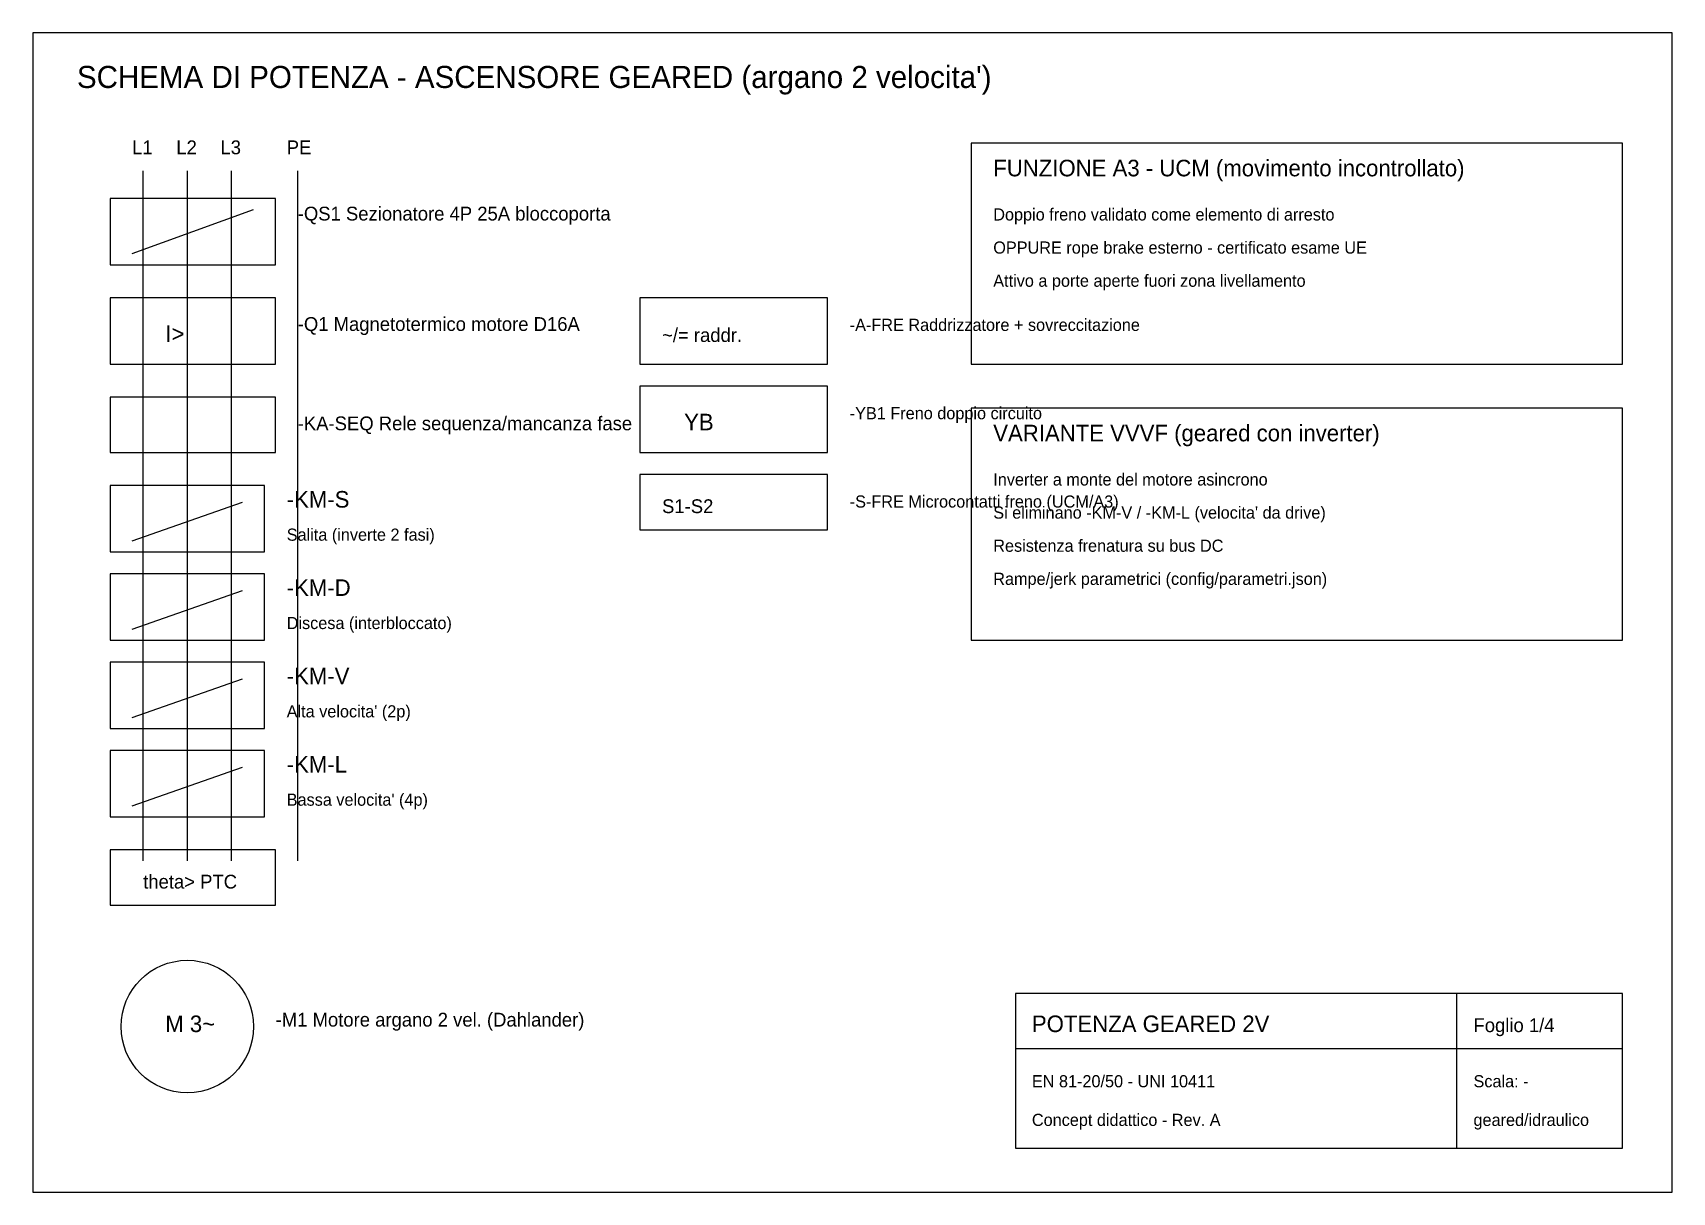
# Model space of a CAD drawing. Header units: metres. Extents: x 0 to 297, y 0 to 210.
import ezdxf

# ---------------------------------------------------------------- set-up
doc = ezdxf.new("R2010")
doc.units = ezdxf.units.M
for name, color, linetype in [('CARTIGLIO', 3, 'CONTINUOUS'), ('COMP', 4, 'CONTINUOUS'), ('CORNICE', 7, 'CONTINUOUS'), ('POTENZA', 1, 'CONTINUOUS'), ('SICUREZZA', 2, 'CONTINUOUS'), ('TESTO', 7, 'CONTINUOUS')]:
    doc.layers.add(name, color=color, linetype=linetype)

msp = doc.modelspace()

# ---------------------------------------------------------------- linework, layer by layer
at = {"layer": 'CARTIGLIO'}
for p, q in [((288, 36), (178, 36)), ((178, 36), (178, 8)), ((258, 8), (258, 36)), ((288, 8), (288, 36)), ((178, 26), (288, 26)), ((178, 8), (288, 8))]:
    msp.add_line(p, q, dxfattribs=at)
at = {"layer": 'COMP'}
for p, q in [((144, 162), (110, 162)), ((110, 162), (110, 150)), ((144, 150), (144, 162)), ((110, 150), (144, 150)), ((144, 146), (110, 146)), ((110, 146), (110, 134)), ((144, 134), (144, 146)), ((288, 142), (170, 142)), ((170, 142), (170, 100)), ((288, 100), (288, 142)), ((110, 134), (144, 134)), ((144, 130), (110, 130)), ((110, 130), (110, 120)), ((144, 120), (144, 130)), ((110, 120), (144, 120)), ((170, 100), (288, 100))]:
    msp.add_line(p, q, dxfattribs=at)
at = {"layer": 'CORNICE'}
for p, q in [((297, 210), (0, 210)), ((0, 210), (0, 0)), ((297, 0), (297, 210)), ((0, 0), (297, 0))]:
    msp.add_line(p, q, dxfattribs=at)
at = {"layer": 'POTENZA'}
for p, q in [((20, 60), (20, 185)), ((28, 60), (28, 185)), ((36, 60), (36, 185)), ((48, 60), (48, 185)), ((44, 180), (14, 180)), ((14, 180), (14, 168)), ((44, 168), (44, 180)), ((18, 170), (40, 178)), ((14, 168), (44, 168)), ((44, 162), (14, 162)), ((14, 162), (14, 150)), ((44, 150), (44, 162)), ((14, 150), (44, 150)), ((44, 144), (14, 144)), ((14, 144), (14, 134)), ((44, 134), (44, 144)), ((14, 134), (44, 134)), ((42, 128), (14, 128)), ((14, 128), (14, 116)), ((42, 116), (42, 128)), ((18, 118), (38, 125)), ((14, 116), (42, 116)), ((42, 112), (14, 112)), ((14, 112), (14, 100)), ((42, 100), (42, 112)), ((18, 102), (38, 109)), ((14, 100), (42, 100)), ((42, 96), (14, 96)), ((14, 96), (14, 84)), ((42, 84), (42, 96)), ((18, 86), (38, 93)), ((14, 84), (42, 84)), ((42, 80), (14, 80)), ((14, 80), (14, 68)), ((42, 68), (42, 80)), ((18, 70), (38, 77)), ((14, 68), (42, 68)), ((44, 62), (14, 62)), ((14, 62), (14, 52)), ((44, 52), (44, 62)), ((14, 52), (44, 52))]:
    msp.add_line(p, q, dxfattribs=at)
msp.add_circle((28, 30), 12, dxfattribs=at)
at = {"layer": 'SICUREZZA'}
for p, q in [((288, 190), (170, 190)), ((170, 190), (170, 150)), ((288, 150), (288, 190)), ((170, 150), (288, 150))]:
    msp.add_line(p, q, dxfattribs=at)

# ---------------------------------------------------------------- texts
at = {"layer": 'CARTIGLIO'}
msp.add_text('POTENZA GEARED 2V', height=3, dxfattribs=at).set_placement((181, 29))
at = {"layer": 'SICUREZZA'}
msp.add_text('FUNZIONE A3 - UCM (movimento incontrollato)', height=3, dxfattribs=at).set_placement((174, 184))
at = {"layer": 'TESTO'}
for s, height, p in [("SCHEMA DI POTENZA - ASCENSORE GEARED (argano 2 velocita')", 4, (8, 200)), ('L1', 2.5, (18, 188)), ('L2', 2.5, (26, 188)), ('L3', 2.5, (34, 188)), ('PE', 2.5, (46, 188)), ('-QS1 Sezionatore 4P 25A bloccoporta', 2.5, (48, 176)), ('Doppio freno validato come elemento di arresto', 2.2, (174, 176)), ('OPPURE rope brake esterno - certificato esame UE', 2.2, (174, 170)), ('Attivo a porte aperte fuori zona livellamento', 2.2, (174, 164)), ('-Q1 Magnetotermico motore D16A', 2.5, (48, 156)), ('-A-FRE Raddrizzatore + sovreccitazione', 2.2, (148, 156)), ('I>', 3, (24, 154)), ('~/= raddr.', 2.5, (114, 154)), ('-KA-SEQ Rele sequenza/mancanza fase', 2.5, (48, 138)), ('YB', 3, (118, 138)), ('-YB1 Freno doppio circuito', 2.2, (148, 140)), ('VARIANTE VVVF (geared con inverter)', 3, (174, 136)), ('Inverter a monte del motore asincrono', 2.2, (174, 128)), ('-KM-S', 3, (46, 124)), ('S1-S2', 2.5, (114, 123)), ('-S-FRE Microcontatti freno (UCM/A3)', 2.2, (148, 124)), ("Si eliminano -KM-V / -KM-L (velocita' da drive)", 2.2, (174, 122)), ('Salita (inverte 2 fasi)', 2.2, (46, 118)), ('Resistenza frenatura su bus DC', 2.2, (174, 116)), ('-KM-D', 3, (46, 108)), ('Rampe/jerk parametrici (config/parametri.json)', 2.2, (174, 110)), ('Discesa (interbloccato)', 2.2, (46, 102)), ('-KM-V', 3, (46, 92)), ("Alta velocita' (2p)", 2.2, (46, 86)), ('-KM-L', 3, (46, 76)), ("Bassa velocita' (4p)", 2.2, (46, 70)), ('theta> PTC', 2.5, (20, 55)), ('M 3~', 3, (24, 29)), ('-M1 Motore argano 2 vel. (Dahlander)', 2.5, (44, 30)), ('Foglio 1/4', 2.5, (261, 29)), ('EN 81-20/50 - UNI 10411', 2.2, (181, 19)), ('Scala: -', 2.2, (261, 19)), ('Concept didattico - Rev. A', 2.2, (181, 12)), ('geared/idraulico', 2.2, (261, 12))]:
    msp.add_text(s, height=height, dxfattribs=at).set_placement(p)

doc.saveas('drawing.dxf')
